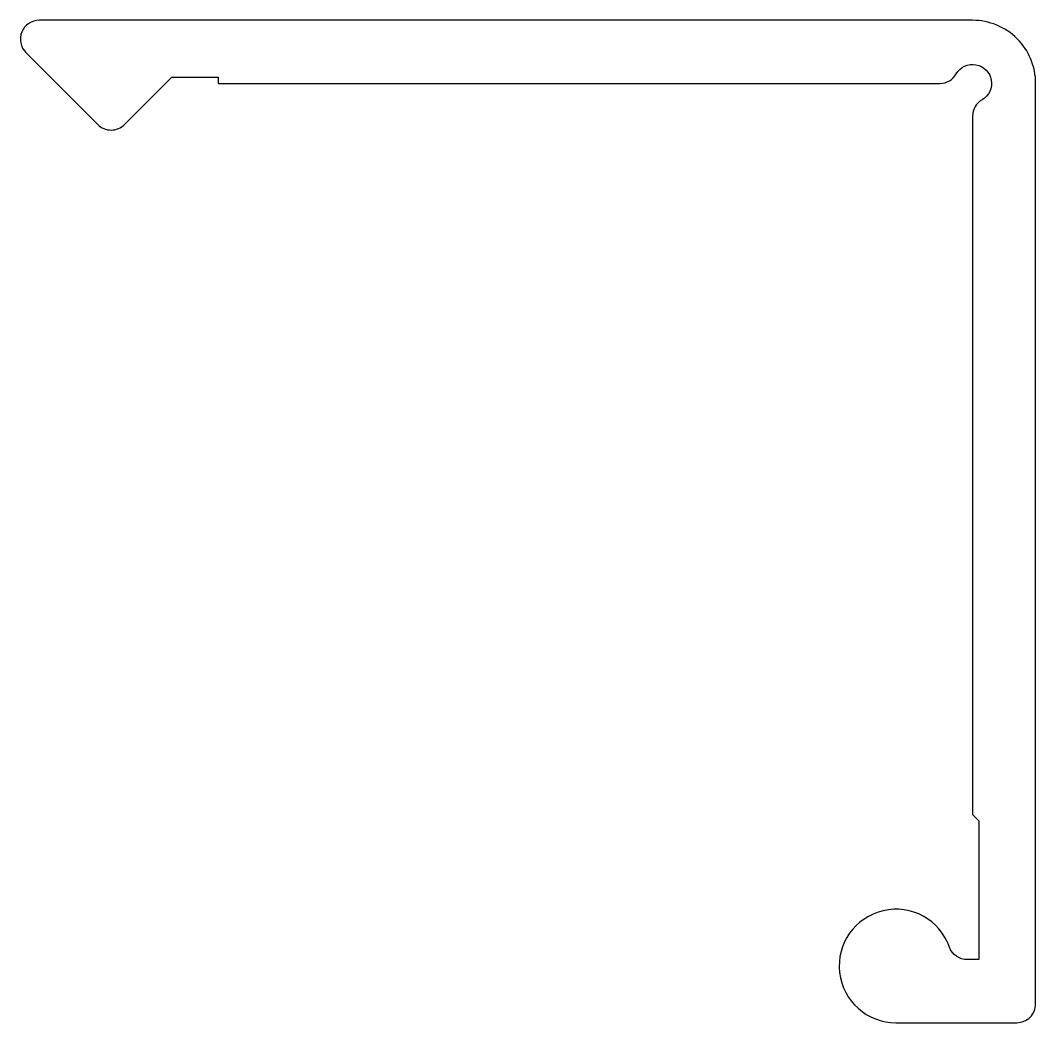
# Model space of a CAD drawing. Extents: x 673.7 to 689.8, y 678.4 to 694.3.
import ezdxf

# ---------------------------------------------------------------- set-up
doc = ezdxf.new("R2010")
doc.units = 0
doc.layers.get('0').update_dxf_attribs({"linetype": 'CONTINUOUS'})

msp = doc.modelspace()

# ---------------------------------------------------------------- linework, layer by layer
msp.add_lwpolyline([(689.512, 678.407, 0.414214), (689.812, 678.707), (689.812, 693.307, 0.414214), (688.812, 694.307), (674.012, 694.307, 0.668179), (673.8, 693.795), (674.94, 692.654, 0.414214), (675.365, 692.654), (676.117, 693.407), (676.852, 693.407), (676.852, 693.307), (688.293, 693.307, 0.267949), (688.553, 693.457, -1.303225), (688.962, 693.047, 0.267949), (688.812, 692.787), (688.812, 681.707), (688.912, 681.607), (688.912, 679.407), (688.728, 679.407, -0.317837), (688.445, 679.607, 1.931852), (687.597, 678.407)], format="xyb", close=True)

doc.saveas('drawing.dxf')
